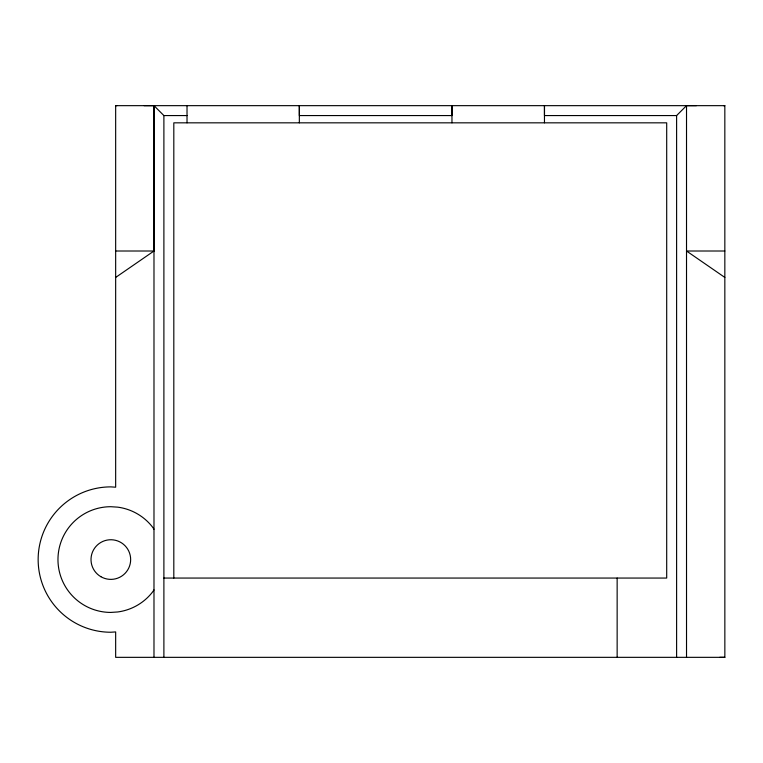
<?xml version="1.0" encoding="UTF-8"?>
<svg xmlns="http://www.w3.org/2000/svg" width="763" height="763" viewBox="0 0 763 763"><rect width="100%" height="100%" fill="white"/><g stroke="black" fill="none" stroke-linecap="round" stroke-linejoin="round"><path stroke-width="1.14" d="M724.85 657.334L115.661 657.344L115.661 631.926L110.826 632.241A72.676 72.676 0 0 1 38.15 559.565A72.676 72.676 0 0 1 110.826 486.88L115.661 487.204L115.661 105.656L724.831 105.656L724.85 657.334L719.709 657.344M115.661 277.436L153.983 251.008L153.983 105.656L144.064 105.656M299.344 122.833L299.344 105.647L299.344 115.566L451.963 115.566L451.963 105.647L451.963 122.833M544.467 122.833L544.467 105.647L544.467 115.566L676.609 115.566L686.519 105.647L696.428 105.656M153.983 589.904L152.762 591.735A52.857 52.857 0 0 1 117.731 611.964L110.826 612.422A52.857 52.857 0 0 1 57.969 559.565A52.857 52.857 0 0 1 110.826 506.708L117.731 507.157A52.857 52.857 0 0 1 152.762 527.386L153.983 529.217M723.524 105.656L724.831 105.656M153.983 657.344L153.983 105.647L163.892 115.566L187.021 115.566M115.661 251.008L153.983 251.008M724.84 251.008L686.519 251.008L724.84 277.436M163.892 578.058L666.7 578.058L666.7 122.833L173.811 122.833L173.811 578.058M115.661 105.656L116.968 105.656M686.519 105.647L686.528 657.344M676.609 115.566L676.609 657.344M617.143 578.058L617.143 657.344M187.021 105.647L187.021 122.833M163.892 115.566L163.892 657.344M100.916 576.723A19.819 19.819 0 0 0 130.654 559.565A19.819 19.819 0 0 0 100.916 542.398A19.819 19.819 0 0 0 100.916 576.723"/></g></svg>
